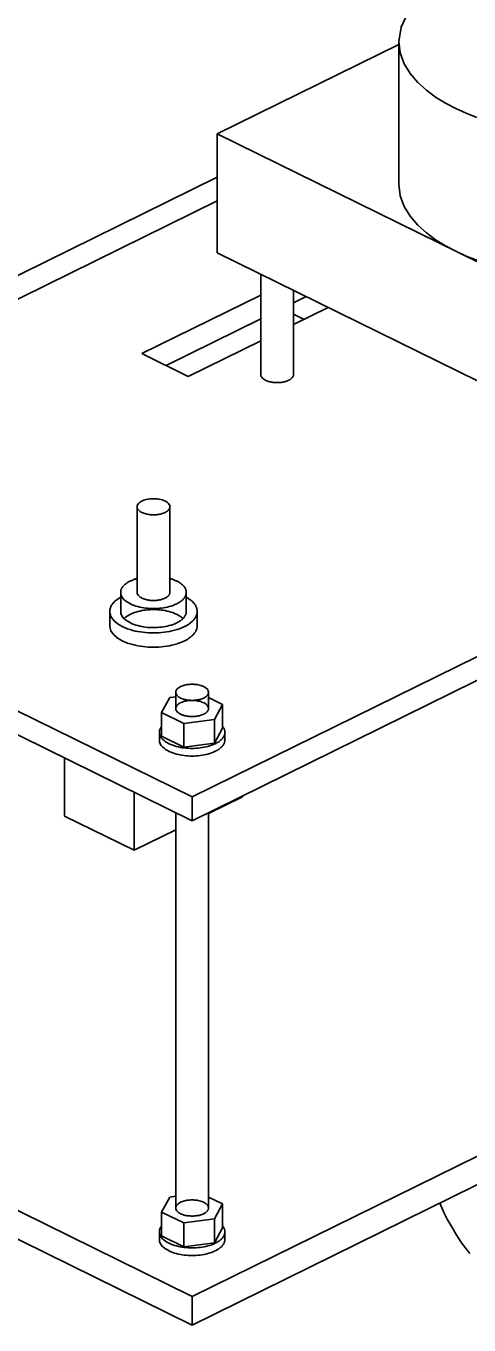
# Model space of a CAD drawing. Header units: millimetres. Extents: x 2065 to 7684, y -1428 to 511.
# Drawn here: x 3539.9 to 3621, y 151.3 to 389 of the extents above; entities that cross this region are included whole.
import ezdxf

# ---------------------------------------------------------------- set-up
doc = ezdxf.new("R2010")
doc.units = ezdxf.units.MM
doc.layers.add('2D-VISIBLE', color=7, linetype='Continuous', lineweight=35)

msp = doc.modelspace()

# ---------------------------------------------------------------- linework, layer by layer
at = {"layer": '2D-VISIBLE'}
for p, q in [((3287.51, 387.19), (3570.36, 247.93)), ((3574.95, 369.26), (3608.19, 385.62)), ((3608.19, 386.14), (3608.19, 360.03)), ((3287.51, 382.84), (3570.36, 243.57)), ((3574.95, 347.5), (3574.95, 369.26)), ((3574.95, 369.26), (3643.54, 335.49)), ((3489.04, 319.04), (3574.95, 361.34)), ((3489.04, 314.68), (3574.95, 356.99)), ((3570.36, 247.93), (3782.49, 352.37)), ((3570.36, 243.57), (3782.49, 348.02)), ((3574.95, 347.5), (3643.54, 313.73)), ((3582.91, 343.58), (3582.91, 325.22)), ((3588.91, 340.62), (3588.91, 325.22)), ((3561.16, 329.05), (3582.91, 339.75)), ((3588.91, 338.36), (3591.21, 339.49)), ((3565.58, 326.87), (3582.91, 335.4)), ((3588.91, 334.35), (3595.28, 337.49)), ((3588.91, 336.27), (3590.86, 335.31)), ((3569.65, 324.87), (3582.91, 331.4)), ((3569.65, 324.87), (3561.16, 329.05)), ((3560.28, 301.02), (3560.28, 285.35)), ((3566.28, 301.02), (3566.28, 285.35)), ((3557.28, 285.35), (3557.28, 281.87)), ((3569.28, 285.35), (3569.28, 281.87)), ((3555.28, 281.87), (3555.28, 279.26)), ((3571.28, 281.87), (3571.28, 279.26)), ((3567.36, 266.27), (3566.27, 266.12)), ((3567.36, 267.07), (3567.36, 264.11)), ((3573.36, 267.07), (3573.36, 264.11)), ((3566.27, 266.12), (3564.78, 263.38)), ((3575.93, 264.85), (3573.36, 266.12)), ((3574.44, 262.1), (3575.93, 264.85)), ((3575.93, 260.5), (3575.93, 264.85)), ((3564.78, 259.03), (3564.78, 263.38)), ((3564.78, 263.38), (3568.86, 261.37)), ((3568.86, 261.37), (3574.44, 262.1)), ((3574.44, 257.75), (3574.44, 262.1)), ((3564.36, 259.76), (3564.36, 258.37)), ((3568.86, 257.02), (3568.86, 261.37)), ((3574.44, 257.75), (3575.93, 260.5)), ((3576.36, 259.76), (3576.36, 258.37)), ((3564.78, 259.03), (3568.86, 257.02)), ((3568.86, 257.02), (3574.44, 257.75)), ((3547.02, 244.44), (3547.02, 255.06)), ((3559.75, 238.18), (3559.75, 248.8)), ((3570.36, 243.57), (3570.36, 247.93)), ((3573.36, 244.88), (3579.55, 247.93)), ((3579.55, 247.93), (3579.55, 248.1)), ((3567.36, 245.05), (3567.36, 172.72)), ((3573.36, 245.05), (3573.36, 172.72)), ((3547.02, 244.44), (3559.75, 238.18)), ((3559.75, 238.18), (3567.36, 241.92)), ((3458.23, 211.74), (3570.36, 156.53)), ((3460.68, 205.31), (3570.36, 151.31)), ((3570.36, 151.31), (3681.43, 206)), ((3570.36, 156.53), (3668.35, 204.78)), ((3566.27, 174.73), (3564.78, 171.99)), ((3567.36, 174.88), (3566.27, 174.73)), ((3575.93, 173.46), (3573.36, 174.73)), ((3564.78, 167.64), (3564.78, 171.99)), ((3564.78, 171.99), (3568.86, 169.98)), ((3574.44, 170.71), (3575.93, 173.46)), ((3575.93, 169.11), (3575.93, 173.46)), ((3568.86, 169.98), (3574.44, 170.71)), ((3568.86, 165.63), (3568.86, 169.98)), ((3574.44, 166.36), (3574.44, 170.71)), ((3574.44, 166.36), (3575.93, 169.11)), ((3564.36, 168.37), (3564.36, 166.98)), ((3564.78, 167.64), (3568.86, 165.63)), ((3576.36, 168.37), (3576.36, 166.98)), ((3568.86, 165.63), (3574.44, 166.36)), ((3570.36, 151.31), (3570.36, 156.53))]:
    msp.add_line(p, q, dxfattribs=at)
for points in [[(3609.69, 391.13), (3608.59, 388.74), (3608.19, 386.14)], [(3608.19, 386.14), (3608.45, 384.05), (3609.18, 382.07), (3610.28, 380.27), (3611.66, 378.66), (3613.22, 377.24), (3614.92, 375.98), (3616.72, 374.87), (3618.59, 373.88), (3620.52, 373.01), (3622.49, 372.25)], [(3608.19, 360.03), (3608.45, 357.94), (3609.18, 355.96), (3610.28, 354.16), (3611.66, 352.55), (3613.22, 351.13), (3614.92, 349.87), (3616.72, 348.76), (3618.59, 347.77), (3620.52, 346.9), (3622.49, 346.14)], [(3582.91, 325.22), (3582.93, 325.04), (3583, 324.87), (3583.09, 324.71), (3583.21, 324.57), (3583.34, 324.45), (3583.49, 324.34), (3583.64, 324.25), (3583.8, 324.17), (3583.97, 324.09), (3584.14, 324.02), (3584.31, 323.97), (3584.48, 323.92), (3584.66, 323.87), (3584.84, 323.84), (3585.02, 323.81), (3585.2, 323.78), (3585.38, 323.76), (3585.56, 323.75), (3585.74, 323.74), (3585.92, 323.74), (3586.1, 323.74), (3586.28, 323.75), (3586.46, 323.76), (3586.64, 323.78), (3586.82, 323.81), (3587, 323.84), (3587.18, 323.88), (3587.35, 323.92), (3587.53, 323.97), (3587.7, 324.03), (3587.87, 324.1), (3588.03, 324.17)], [(3588.03, 324.17), (3588.07, 324.19), (3588.11, 324.21), (3588.15, 324.23), (3588.19, 324.26), (3588.23, 324.28), (3588.27, 324.3), (3588.31, 324.33), (3588.34, 324.35), (3588.38, 324.38), (3588.42, 324.4), (3588.45, 324.43), (3588.49, 324.46), (3588.52, 324.49), (3588.55, 324.52), (3588.59, 324.55), (3588.62, 324.58), (3588.65, 324.61), (3588.68, 324.65), (3588.71, 324.68), (3588.74, 324.72), (3588.76, 324.75), (3588.79, 324.79), (3588.81, 324.83), (3588.83, 324.87), (3588.85, 324.91), (3588.86, 324.95), (3588.88, 324.99), (3588.89, 325.04), (3588.9, 325.08), (3588.91, 325.13), (3588.91, 325.17), (3588.91, 325.22)], [(3566.28, 301.02), (3566.25, 301.24), (3566.16, 301.45), (3566.02, 301.63), (3565.85, 301.78), (3565.67, 301.91), (3565.48, 302.03), (3565.27, 302.13), (3565.06, 302.21), (3564.85, 302.28), (3564.63, 302.34), (3564.41, 302.39), (3564.19, 302.43), (3563.96, 302.46), (3563.74, 302.48), (3563.51, 302.49), (3563.28, 302.5), (3563.06, 302.49), (3562.83, 302.48), (3562.61, 302.46), (3562.38, 302.43), (3562.16, 302.39), (3561.94, 302.34), (3561.72, 302.28), (3561.51, 302.21), (3561.3, 302.13), (3561.09, 302.03), (3560.9, 301.91), (3560.71, 301.78), (3560.55, 301.63), (3560.41, 301.45), (3560.32, 301.24), (3560.28, 301.02)], [(3560.28, 301.02), (3560.31, 300.84), (3560.37, 300.67), (3560.46, 300.52), (3560.58, 300.38), (3560.72, 300.26), (3560.86, 300.15), (3561.02, 300.05), (3561.18, 299.97), (3561.34, 299.89), (3561.51, 299.83), (3561.68, 299.77), (3561.86, 299.72), (3562.03, 299.68), (3562.21, 299.64), (3562.39, 299.61), (3562.57, 299.58), (3562.75, 299.57), (3562.93, 299.55), (3563.11, 299.54), (3563.29, 299.54), (3563.47, 299.54), (3563.65, 299.55), (3563.83, 299.57), (3564.01, 299.59), (3564.19, 299.61), (3564.37, 299.64), (3564.55, 299.68), (3564.73, 299.72), (3564.9, 299.77), (3565.07, 299.83), (3565.24, 299.9), (3565.41, 299.97)], [(3565.41, 299.97), (3565.45, 299.99), (3565.49, 300.02), (3565.52, 300.04), (3565.56, 300.06), (3565.6, 300.08), (3565.64, 300.11), (3565.68, 300.13), (3565.72, 300.15), (3565.75, 300.18), (3565.79, 300.21), (3565.82, 300.23), (3565.86, 300.26), (3565.89, 300.29), (3565.93, 300.32), (3565.96, 300.35), (3565.99, 300.38), (3566.02, 300.42), (3566.05, 300.45), (3566.08, 300.48), (3566.11, 300.52), (3566.13, 300.56), (3566.16, 300.59), (3566.18, 300.63), (3566.2, 300.67), (3566.22, 300.71), (3566.24, 300.76), (3566.25, 300.8), (3566.26, 300.84), (3566.27, 300.89), (3566.28, 300.93), (3566.28, 300.97), (3566.28, 301.02)], [(3560.28, 287.91), (3560.16, 287.87), (3560.03, 287.83), (3559.91, 287.79), (3559.78, 287.75), (3559.66, 287.71), (3559.54, 287.66), (3559.42, 287.61), (3559.3, 287.56), (3559.18, 287.5), (3559.06, 287.45), (3558.94, 287.39), (3558.82, 287.33), (3558.71, 287.26), (3558.6, 287.2), (3558.49, 287.13), (3558.38, 287.05), (3558.27, 286.97), (3558.17, 286.89), (3558.07, 286.81), (3557.97, 286.72), (3557.87, 286.63), (3557.79, 286.53), (3557.7, 286.43), (3557.62, 286.33), (3557.55, 286.22), (3557.48, 286.11), (3557.43, 285.99), (3557.38, 285.87), (3557.34, 285.74), (3557.31, 285.61), (3557.29, 285.48), (3557.28, 285.35)], [(3569.28, 285.35), (3569.28, 285.48), (3569.26, 285.61), (3569.23, 285.74), (3569.19, 285.87), (3569.14, 285.99), (3569.09, 286.11), (3569.02, 286.22), (3568.95, 286.33), (3568.87, 286.43), (3568.78, 286.53), (3568.69, 286.63), (3568.6, 286.72), (3568.5, 286.81), (3568.4, 286.89), (3568.3, 286.97), (3568.19, 287.05), (3568.08, 287.13), (3567.97, 287.2), (3567.86, 287.26), (3567.74, 287.33), (3567.63, 287.39), (3567.51, 287.45), (3567.39, 287.5), (3567.27, 287.56), (3567.15, 287.61), (3567.03, 287.66), (3566.91, 287.71), (3566.78, 287.75), (3566.66, 287.79), (3566.54, 287.83), (3566.41, 287.87), (3566.28, 287.91)], [(3557.28, 285.35), (3557.33, 284.99), (3557.45, 284.65), (3557.64, 284.35), (3557.88, 284.07), (3558.15, 283.83), (3558.44, 283.61), (3558.75, 283.42), (3559.07, 283.25), (3559.4, 283.1), (3559.74, 282.97), (3560.08, 282.85), (3560.43, 282.75), (3560.78, 282.67), (3561.14, 282.59), (3561.49, 282.53), (3561.85, 282.48), (3562.21, 282.45), (3562.57, 282.42), (3562.94, 282.4), (3563.3, 282.4), (3563.66, 282.4), (3564.02, 282.42), (3564.38, 282.45), (3564.75, 282.49), (3565.1, 282.54), (3565.46, 282.6), (3565.82, 282.67), (3566.17, 282.76), (3566.52, 282.86), (3566.86, 282.98), (3567.2, 283.11), (3567.53, 283.26)], [(3560.28, 285.35), (3560.31, 285.17), (3560.37, 285), (3560.46, 284.85), (3560.58, 284.71), (3560.72, 284.59), (3560.86, 284.48), (3561.02, 284.39), (3561.18, 284.3), (3561.34, 284.23), (3561.51, 284.16), (3561.68, 284.1), (3561.86, 284.05), (3562.03, 284.01), (3562.21, 283.97), (3562.39, 283.94), (3562.57, 283.92), (3562.75, 283.9), (3562.93, 283.89), (3563.11, 283.88), (3563.29, 283.88), (3563.47, 283.88), (3563.65, 283.89), (3563.83, 283.9), (3564.01, 283.92), (3564.19, 283.94), (3564.37, 283.98), (3564.55, 284.01), (3564.73, 284.06), (3564.9, 284.11), (3565.07, 284.17), (3565.24, 284.23), (3565.41, 284.31)], [(3565.41, 284.31), (3565.45, 284.33), (3565.49, 284.35), (3565.52, 284.37), (3565.56, 284.39), (3565.6, 284.41), (3565.64, 284.44), (3565.68, 284.46), (3565.72, 284.49), (3565.75, 284.51), (3565.79, 284.54), (3565.82, 284.57), (3565.86, 284.59), (3565.89, 284.62), (3565.93, 284.65), (3565.96, 284.68), (3565.99, 284.72), (3566.02, 284.75), (3566.05, 284.78), (3566.08, 284.82), (3566.11, 284.85), (3566.13, 284.89), (3566.16, 284.93), (3566.18, 284.97), (3566.2, 285.01), (3566.22, 285.05), (3566.24, 285.09), (3566.25, 285.13), (3566.26, 285.17), (3566.27, 285.22), (3566.28, 285.26), (3566.28, 285.31), (3566.28, 285.35)], [(3567.53, 283.26), (3567.61, 283.3), (3567.69, 283.34), (3567.77, 283.39), (3567.84, 283.43), (3567.92, 283.48), (3568, 283.52), (3568.07, 283.57), (3568.15, 283.62), (3568.22, 283.67), (3568.29, 283.73), (3568.37, 283.78), (3568.44, 283.84), (3568.5, 283.9), (3568.57, 283.95), (3568.64, 284.02), (3568.7, 284.08), (3568.76, 284.15), (3568.82, 284.21), (3568.88, 284.28), (3568.93, 284.35), (3568.98, 284.43), (3569.03, 284.5), (3569.08, 284.58), (3569.12, 284.66), (3569.15, 284.74), (3569.19, 284.83), (3569.22, 284.91), (3569.24, 285), (3569.26, 285.08), (3569.27, 285.17), (3569.28, 285.26), (3569.28, 285.35)], [(3557.28, 284.48), (3557.19, 284.42), (3557.1, 284.37), (3557.01, 284.31), (3556.92, 284.25), (3556.83, 284.2), (3556.74, 284.13), (3556.65, 284.07), (3556.56, 284.01), (3556.48, 283.94), (3556.4, 283.87), (3556.31, 283.8), (3556.23, 283.73), (3556.16, 283.66), (3556.08, 283.58), (3556, 283.5), (3555.93, 283.42), (3555.86, 283.34), (3555.8, 283.26), (3555.73, 283.17), (3555.67, 283.08), (3555.61, 282.99), (3555.56, 282.9), (3555.51, 282.8), (3555.47, 282.71), (3555.42, 282.61), (3555.39, 282.5), (3555.36, 282.4), (3555.33, 282.3), (3555.31, 282.19), (3555.3, 282.09), (3555.29, 281.98), (3555.28, 281.87)], [(3571.28, 281.87), (3571.28, 281.98), (3571.27, 282.09), (3571.26, 282.19), (3571.24, 282.3), (3571.21, 282.4), (3571.18, 282.5), (3571.14, 282.61), (3571.1, 282.71), (3571.06, 282.8), (3571.01, 282.9), (3570.95, 282.99), (3570.9, 283.08), (3570.84, 283.17), (3570.77, 283.26), (3570.71, 283.34), (3570.64, 283.42), (3570.56, 283.5), (3570.49, 283.58), (3570.41, 283.66), (3570.34, 283.73), (3570.25, 283.8), (3570.17, 283.87), (3570.09, 283.94), (3570, 284.01), (3569.92, 284.07), (3569.83, 284.13), (3569.74, 284.2), (3569.65, 284.25), (3569.56, 284.31), (3569.47, 284.37), (3569.38, 284.42), (3569.28, 284.48)], [(3555.28, 281.87), (3555.34, 281.39), (3555.51, 280.94), (3555.76, 280.53), (3556.08, 280.16), (3556.43, 279.84), (3556.82, 279.55), (3557.23, 279.29), (3557.66, 279.07), (3558.1, 278.87), (3558.55, 278.69), (3559.01, 278.54), (3559.48, 278.41), (3559.95, 278.29), (3560.42, 278.19), (3560.9, 278.11), (3561.37, 278.05), (3561.85, 278), (3562.34, 277.96), (3562.82, 277.94), (3563.3, 277.93), (3563.79, 277.94), (3564.27, 277.96), (3564.75, 278), (3565.23, 278.05), (3565.71, 278.12), (3566.19, 278.2), (3566.66, 278.3), (3567.13, 278.42), (3567.59, 278.55), (3568.05, 278.71), (3568.5, 278.88), (3568.94, 279.09)], [(3557.28, 281.87), (3557.33, 281.51), (3557.45, 281.17), (3557.64, 280.86), (3557.88, 280.59), (3558.15, 280.34), (3558.44, 280.13), (3558.75, 279.94), (3559.07, 279.77), (3559.4, 279.62), (3559.74, 279.49), (3560.08, 279.37), (3560.43, 279.27), (3560.78, 279.19), (3561.14, 279.11), (3561.49, 279.05), (3561.85, 279), (3562.21, 278.96), (3562.57, 278.94), (3562.94, 278.92), (3563.3, 278.92), (3563.66, 278.92), (3564.02, 278.94), (3564.38, 278.97), (3564.75, 279.01), (3565.1, 279.06), (3565.46, 279.12), (3565.82, 279.19), (3566.17, 279.28), (3566.52, 279.38), (3566.86, 279.5), (3567.2, 279.63), (3567.53, 279.78)], [(3568.67, 280.57), (3568.4, 280.8), (3568.11, 281.02), (3567.8, 281.2), (3567.48, 281.37), (3567.15, 281.52), (3566.82, 281.65), (3566.48, 281.76), (3566.13, 281.86), (3565.78, 281.95), (3565.43, 282.02), (3565.08, 282.08), (3564.72, 282.13), (3564.36, 282.17), (3564, 282.19), (3563.64, 282.21), (3563.28, 282.21), (3562.92, 282.21), (3562.57, 282.19), (3562.21, 282.17), (3561.85, 282.13), (3561.49, 282.08), (3561.14, 282.02), (3560.79, 281.95), (3560.44, 281.86), (3560.09, 281.76), (3559.75, 281.65), (3559.41, 281.52), (3559.09, 281.37), (3558.77, 281.2), (3558.46, 281.02), (3558.17, 280.8), (3557.9, 280.57)], [(3567.53, 279.78), (3567.61, 279.82), (3567.69, 279.86), (3567.77, 279.91), (3567.84, 279.95), (3567.92, 280), (3568, 280.04), (3568.07, 280.09), (3568.15, 280.14), (3568.22, 280.19), (3568.29, 280.24), (3568.37, 280.3), (3568.44, 280.36), (3568.5, 280.41), (3568.57, 280.47), (3568.64, 280.54), (3568.7, 280.6), (3568.76, 280.66), (3568.82, 280.73), (3568.88, 280.8), (3568.93, 280.87), (3568.98, 280.95), (3569.03, 281.02), (3569.08, 281.1), (3569.12, 281.18), (3569.15, 281.26), (3569.19, 281.34), (3569.22, 281.43), (3569.24, 281.52), (3569.26, 281.6), (3569.27, 281.69), (3569.28, 281.78), (3569.28, 281.87)], [(3568.94, 279.09), (3569.05, 279.14), (3569.15, 279.19), (3569.26, 279.25), (3569.36, 279.31), (3569.47, 279.37), (3569.57, 279.43), (3569.67, 279.5), (3569.77, 279.56), (3569.87, 279.63), (3569.96, 279.7), (3570.06, 279.78), (3570.15, 279.85), (3570.24, 279.93), (3570.33, 280.01), (3570.42, 280.09), (3570.5, 280.17), (3570.59, 280.26), (3570.67, 280.35), (3570.74, 280.44), (3570.81, 280.54), (3570.88, 280.64), (3570.95, 280.74), (3571.01, 280.84), (3571.06, 280.95), (3571.11, 281.06), (3571.16, 281.17), (3571.19, 281.28), (3571.23, 281.4), (3571.25, 281.51), (3571.27, 281.63), (3571.28, 281.75), (3571.28, 281.87)], [(3555.28, 279.26), (3555.34, 278.78), (3555.51, 278.33), (3555.76, 277.92), (3556.08, 277.55), (3556.43, 277.22), (3556.82, 276.94), (3557.23, 276.68), (3557.66, 276.46), (3558.1, 276.26), (3558.55, 276.08), (3559.01, 275.93), (3559.48, 275.8), (3559.95, 275.68), (3560.42, 275.58), (3560.9, 275.5), (3561.37, 275.43), (3561.85, 275.38), (3562.34, 275.35), (3562.82, 275.33), (3563.3, 275.32), (3563.79, 275.33), (3564.27, 275.35), (3564.75, 275.39), (3565.23, 275.44), (3565.71, 275.51), (3566.19, 275.59), (3566.66, 275.69), (3567.13, 275.81), (3567.59, 275.94), (3568.05, 276.1), (3568.5, 276.27), (3568.94, 276.47)], [(3568.94, 276.47), (3569.05, 276.53), (3569.15, 276.58), (3569.26, 276.64), (3569.36, 276.7), (3569.47, 276.76), (3569.57, 276.82), (3569.67, 276.89), (3569.77, 276.95), (3569.87, 277.02), (3569.96, 277.09), (3570.06, 277.16), (3570.15, 277.24), (3570.24, 277.32), (3570.33, 277.4), (3570.42, 277.48), (3570.5, 277.56), (3570.59, 277.65), (3570.67, 277.74), (3570.74, 277.83), (3570.81, 277.93), (3570.88, 278.03), (3570.95, 278.13), (3571.01, 278.23), (3571.06, 278.34), (3571.11, 278.45), (3571.16, 278.56), (3571.19, 278.67), (3571.23, 278.79), (3571.25, 278.9), (3571.27, 279.02), (3571.28, 279.14), (3571.28, 279.26)], [(3573.36, 267.07), (3573.32, 267.3), (3573.23, 267.5), (3573.09, 267.68), (3572.93, 267.84), (3572.74, 267.97), (3572.55, 268.08), (3572.34, 268.18), (3572.13, 268.26), (3571.92, 268.33), (3571.7, 268.39), (3571.48, 268.44), (3571.26, 268.48), (3571.03, 268.51), (3570.81, 268.53), (3570.58, 268.55), (3570.36, 268.55), (3570.13, 268.55), (3569.9, 268.53), (3569.68, 268.51), (3569.45, 268.48), (3569.23, 268.44), (3569.01, 268.39), (3568.79, 268.33), (3568.58, 268.26), (3568.37, 268.18), (3568.16, 268.08), (3567.97, 267.97), (3567.79, 267.84), (3567.62, 267.68), (3567.48, 267.5), (3567.39, 267.3), (3567.36, 267.07)], [(3567.36, 267.07), (3567.38, 266.89), (3567.44, 266.72), (3567.54, 266.57), (3567.65, 266.43), (3567.79, 266.31), (3567.93, 266.2), (3568.09, 266.11), (3568.25, 266.02), (3568.41, 265.95), (3568.58, 265.88), (3568.75, 265.83), (3568.93, 265.78), (3569.1, 265.73), (3569.28, 265.69), (3569.46, 265.66), (3569.64, 265.64), (3569.82, 265.62), (3570, 265.61), (3570.18, 265.6), (3570.36, 265.6), (3570.54, 265.6), (3570.72, 265.61), (3570.91, 265.62), (3571.09, 265.64), (3571.27, 265.67), (3571.44, 265.7), (3571.62, 265.73), (3571.8, 265.78), (3571.97, 265.83), (3572.14, 265.89), (3572.31, 265.95), (3572.48, 266.03)], [(3572.48, 266.03), (3572.52, 266.05), (3572.56, 266.07), (3572.6, 266.09), (3572.64, 266.11), (3572.67, 266.14), (3572.71, 266.16), (3572.75, 266.18), (3572.79, 266.21), (3572.82, 266.23), (3572.86, 266.26), (3572.9, 266.29), (3572.93, 266.32), (3572.97, 266.35), (3573, 266.38), (3573.03, 266.41), (3573.06, 266.44), (3573.09, 266.47), (3573.12, 266.5), (3573.15, 266.54), (3573.18, 266.57), (3573.2, 266.61), (3573.23, 266.65), (3573.25, 266.69), (3573.27, 266.73), (3573.29, 266.77), (3573.31, 266.81), (3573.32, 266.85), (3573.33, 266.9), (3573.34, 266.94), (3573.35, 266.98), (3573.35, 267.03), (3573.36, 267.07)], [(3573.36, 264.11), (3573.32, 264.34), (3573.23, 264.54), (3573.09, 264.72), (3572.93, 264.88), (3572.74, 265.01), (3572.55, 265.12), (3572.34, 265.22), (3572.13, 265.3), (3571.92, 265.38), (3571.7, 265.44), (3571.48, 265.48), (3571.26, 265.52), (3571.03, 265.55), (3570.81, 265.57), (3570.58, 265.59), (3570.36, 265.59), (3570.13, 265.59), (3569.9, 265.57), (3569.68, 265.55), (3569.45, 265.52), (3569.23, 265.48), (3569.01, 265.44), (3568.79, 265.38), (3568.58, 265.3), (3568.37, 265.22), (3568.16, 265.12), (3567.97, 265.01), (3567.79, 264.88), (3567.62, 264.72), (3567.48, 264.54), (3567.39, 264.34), (3567.36, 264.11)], [(3567.36, 264.11), (3567.38, 263.94), (3567.44, 263.77), (3567.54, 263.61), (3567.65, 263.47), (3567.79, 263.35), (3567.93, 263.24), (3568.09, 263.15), (3568.25, 263.06), (3568.41, 262.99), (3568.58, 262.92), (3568.75, 262.87), (3568.93, 262.82), (3569.1, 262.77), (3569.28, 262.74), (3569.46, 262.7), (3569.64, 262.68), (3569.82, 262.66), (3570, 262.65), (3570.18, 262.64), (3570.36, 262.64), (3570.54, 262.64), (3570.72, 262.65), (3570.91, 262.66), (3571.09, 262.68), (3571.27, 262.71), (3571.44, 262.74), (3571.62, 262.78), (3571.8, 262.82), (3571.97, 262.87), (3572.14, 262.93), (3572.31, 262.99), (3572.48, 263.07)], [(3572.48, 263.07), (3572.52, 263.09), (3572.56, 263.11), (3572.6, 263.13), (3572.64, 263.15), (3572.67, 263.18), (3572.71, 263.2), (3572.75, 263.22), (3572.79, 263.25), (3572.82, 263.28), (3572.86, 263.3), (3572.9, 263.33), (3572.93, 263.36), (3572.97, 263.39), (3573, 263.42), (3573.03, 263.45), (3573.06, 263.48), (3573.09, 263.51), (3573.12, 263.55), (3573.15, 263.58), (3573.18, 263.62), (3573.2, 263.65), (3573.23, 263.69), (3573.25, 263.73), (3573.27, 263.77), (3573.29, 263.81), (3573.31, 263.85), (3573.32, 263.89), (3573.33, 263.94), (3573.34, 263.98), (3573.35, 264.03), (3573.35, 264.07), (3573.36, 264.11)], [(3564.78, 260.85), (3564.76, 260.82), (3564.73, 260.79), (3564.71, 260.76), (3564.69, 260.73), (3564.67, 260.7), (3564.65, 260.67), (3564.63, 260.64), (3564.61, 260.61), (3564.59, 260.58), (3564.57, 260.54), (3564.55, 260.51), (3564.53, 260.48), (3564.52, 260.45), (3564.5, 260.41), (3564.49, 260.38), (3564.47, 260.34), (3564.46, 260.31), (3564.45, 260.27), (3564.43, 260.24), (3564.42, 260.2), (3564.41, 260.17), (3564.4, 260.13), (3564.39, 260.1), (3564.39, 260.06), (3564.38, 260.02), (3564.37, 259.99), (3564.37, 259.95), (3564.36, 259.91), (3564.36, 259.87), (3564.36, 259.84), (3564.36, 259.8), (3564.36, 259.76)], [(3564.36, 259.76), (3564.4, 259.4), (3564.53, 259.06), (3564.71, 258.76), (3564.95, 258.48), (3565.22, 258.24), (3565.51, 258.02), (3565.82, 257.83), (3566.14, 257.66), (3566.47, 257.51), (3566.81, 257.38), (3567.15, 257.27), (3567.5, 257.16), (3567.85, 257.08), (3568.21, 257), (3568.56, 256.94), (3568.92, 256.89), (3569.28, 256.86), (3569.64, 256.83), (3570.01, 256.81), (3570.37, 256.81), (3570.73, 256.81), (3571.09, 256.83), (3571.46, 256.86), (3571.82, 256.9), (3572.18, 256.95), (3572.53, 257.01), (3572.89, 257.08), (3573.24, 257.17), (3573.59, 257.27), (3573.93, 257.39), (3574.27, 257.52), (3574.6, 257.67)], [(3574.6, 257.67), (3574.68, 257.71), (3574.76, 257.76), (3574.84, 257.8), (3574.91, 257.84), (3574.99, 257.89), (3575.07, 257.93), (3575.14, 257.98), (3575.22, 258.03), (3575.29, 258.08), (3575.37, 258.14), (3575.44, 258.19), (3575.51, 258.25), (3575.57, 258.31), (3575.64, 258.37), (3575.71, 258.43), (3575.77, 258.49), (3575.83, 258.56), (3575.89, 258.62), (3575.95, 258.69), (3576, 258.76), (3576.05, 258.84), (3576.1, 258.91), (3576.15, 258.99), (3576.19, 259.07), (3576.23, 259.15), (3576.26, 259.24), (3576.29, 259.32), (3576.31, 259.41), (3576.33, 259.5), (3576.34, 259.58), (3576.35, 259.67), (3576.36, 259.76)], [(3576.36, 259.76), (3576.35, 259.8), (3576.35, 259.84), (3576.35, 259.87), (3576.35, 259.91), (3576.34, 259.95), (3576.34, 259.99), (3576.33, 260.02), (3576.33, 260.06), (3576.32, 260.1), (3576.31, 260.13), (3576.3, 260.17), (3576.29, 260.2), (3576.28, 260.24), (3576.26, 260.27), (3576.25, 260.31), (3576.24, 260.34), (3576.22, 260.38), (3576.21, 260.41), (3576.19, 260.45), (3576.18, 260.48), (3576.16, 260.51), (3576.14, 260.54), (3576.12, 260.58), (3576.1, 260.61), (3576.08, 260.64), (3576.06, 260.67), (3576.04, 260.7), (3576.02, 260.73), (3576, 260.76), (3575.98, 260.79), (3575.96, 260.82), (3575.93, 260.85)], [(3564.36, 258.37), (3564.4, 258.01), (3564.53, 257.67), (3564.71, 257.36), (3564.95, 257.09), (3565.22, 256.84), (3565.51, 256.63), (3565.82, 256.44), (3566.14, 256.27), (3566.47, 256.12), (3566.81, 255.99), (3567.15, 255.87), (3567.5, 255.77), (3567.85, 255.69), (3568.21, 255.61), (3568.56, 255.55), (3568.92, 255.5), (3569.28, 255.46), (3569.64, 255.44), (3570.01, 255.42), (3570.37, 255.42), (3570.73, 255.42), (3571.09, 255.44), (3571.46, 255.47), (3571.82, 255.5), (3572.18, 255.56), (3572.53, 255.62), (3572.89, 255.69), (3573.24, 255.78), (3573.59, 255.88), (3573.93, 256), (3574.27, 256.13), (3574.6, 256.28)], [(3574.6, 256.28), (3574.68, 256.32), (3574.76, 256.36), (3574.84, 256.41), (3574.91, 256.45), (3574.99, 256.5), (3575.07, 256.54), (3575.14, 256.59), (3575.22, 256.64), (3575.29, 256.69), (3575.37, 256.74), (3575.44, 256.8), (3575.51, 256.86), (3575.57, 256.91), (3575.64, 256.97), (3575.71, 257.03), (3575.77, 257.1), (3575.83, 257.16), (3575.89, 257.23), (3575.95, 257.3), (3576, 257.37), (3576.05, 257.45), (3576.1, 257.52), (3576.15, 257.6), (3576.19, 257.68), (3576.23, 257.76), (3576.26, 257.84), (3576.29, 257.93), (3576.31, 258.01), (3576.33, 258.1), (3576.34, 258.19), (3576.35, 258.28), (3576.36, 258.37)], [(3573.36, 172.72), (3573.32, 172.95), (3573.23, 173.15), (3573.09, 173.33), (3572.93, 173.49), (3572.74, 173.62), (3572.55, 173.73), (3572.34, 173.83), (3572.13, 173.91), (3571.92, 173.98), (3571.7, 174.04), (3571.48, 174.09), (3571.26, 174.13), (3571.03, 174.16), (3570.81, 174.18), (3570.58, 174.2), (3570.36, 174.2), (3570.13, 174.2), (3569.9, 174.18), (3569.68, 174.16), (3569.45, 174.13), (3569.23, 174.09), (3569.01, 174.04), (3568.79, 173.98), (3568.58, 173.91), (3568.37, 173.83), (3568.16, 173.73), (3567.97, 173.62), (3567.79, 173.49), (3567.62, 173.33), (3567.48, 173.15), (3567.39, 172.95), (3567.36, 172.72)], [(3621.15, 164.37), (3620.49, 165.23), (3619.86, 166.1), (3619.25, 166.99), (3618.66, 167.89), (3618.1, 168.82), (3617.57, 169.75), (3617.06, 170.7), (3616.57, 171.67), (3616.11, 172.64), (3615.68, 173.63)], [(3567.36, 172.72), (3567.38, 172.54), (3567.44, 172.37), (3567.54, 172.22), (3567.65, 172.08), (3567.79, 171.96), (3567.93, 171.85), (3568.09, 171.76), (3568.25, 171.67), (3568.41, 171.6), (3568.58, 171.53), (3568.75, 171.48), (3568.93, 171.42), (3569.1, 171.38), (3569.28, 171.34), (3569.46, 171.31), (3569.64, 171.29), (3569.82, 171.27), (3570, 171.26), (3570.18, 171.25), (3570.36, 171.25), (3570.54, 171.25), (3570.72, 171.26), (3570.91, 171.27), (3571.09, 171.29), (3571.27, 171.32), (3571.44, 171.35), (3571.62, 171.38), (3571.8, 171.43), (3571.97, 171.48), (3572.14, 171.54), (3572.31, 171.6), (3572.48, 171.68)], [(3572.48, 171.68), (3572.52, 171.7), (3572.56, 171.72), (3572.6, 171.74), (3572.64, 171.76), (3572.67, 171.79), (3572.71, 171.81), (3572.75, 171.83), (3572.79, 171.86), (3572.82, 171.88), (3572.86, 171.91), (3572.9, 171.94), (3572.93, 171.97), (3572.97, 172), (3573, 172.03), (3573.03, 172.06), (3573.06, 172.09), (3573.09, 172.12), (3573.12, 172.15), (3573.15, 172.19), (3573.18, 172.22), (3573.2, 172.26), (3573.23, 172.3), (3573.25, 172.34), (3573.27, 172.38), (3573.29, 172.42), (3573.31, 172.46), (3573.32, 172.5), (3573.33, 172.55), (3573.34, 172.59), (3573.35, 172.63), (3573.35, 172.68), (3573.36, 172.72)], [(3564.78, 169.46), (3564.76, 169.43), (3564.73, 169.4), (3564.71, 169.37), (3564.69, 169.34), (3564.67, 169.31), (3564.65, 169.28), (3564.63, 169.25), (3564.61, 169.22), (3564.59, 169.19), (3564.57, 169.15), (3564.55, 169.12), (3564.53, 169.09), (3564.52, 169.05), (3564.5, 169.02), (3564.49, 168.99), (3564.47, 168.95), (3564.46, 168.92), (3564.45, 168.88), (3564.43, 168.85), (3564.42, 168.81), (3564.41, 168.78), (3564.4, 168.74), (3564.39, 168.7), (3564.39, 168.67), (3564.38, 168.63), (3564.37, 168.59), (3564.37, 168.56), (3564.36, 168.52), (3564.36, 168.48), (3564.36, 168.45), (3564.36, 168.41), (3564.36, 168.37)], [(3576.36, 168.37), (3576.35, 168.41), (3576.35, 168.45), (3576.35, 168.48), (3576.35, 168.52), (3576.34, 168.56), (3576.34, 168.59), (3576.33, 168.63), (3576.33, 168.67), (3576.32, 168.7), (3576.31, 168.74), (3576.3, 168.78), (3576.29, 168.81), (3576.28, 168.85), (3576.26, 168.88), (3576.25, 168.92), (3576.24, 168.95), (3576.22, 168.99), (3576.21, 169.02), (3576.19, 169.05), (3576.18, 169.09), (3576.16, 169.12), (3576.14, 169.15), (3576.12, 169.19), (3576.1, 169.22), (3576.08, 169.25), (3576.06, 169.28), (3576.04, 169.31), (3576.02, 169.34), (3576, 169.37), (3575.98, 169.4), (3575.96, 169.43), (3575.93, 169.46)], [(3564.36, 168.37), (3564.4, 168.01), (3564.53, 167.67), (3564.71, 167.36), (3564.95, 167.09), (3565.22, 166.85), (3565.51, 166.63), (3565.82, 166.44), (3566.14, 166.27), (3566.47, 166.12), (3566.81, 165.99), (3567.15, 165.87), (3567.5, 165.77), (3567.85, 165.69), (3568.21, 165.61), (3568.56, 165.55), (3568.92, 165.5), (3569.28, 165.47), (3569.64, 165.44), (3570.01, 165.42), (3570.37, 165.42), (3570.73, 165.42), (3571.09, 165.44), (3571.46, 165.47), (3571.82, 165.51), (3572.18, 165.56), (3572.53, 165.62), (3572.89, 165.69), (3573.24, 165.78), (3573.59, 165.88), (3573.93, 166), (3574.27, 166.13), (3574.6, 166.28)], [(3564.36, 166.98), (3564.4, 166.62), (3564.53, 166.28), (3564.71, 165.97), (3564.95, 165.7), (3565.22, 165.45), (3565.51, 165.24), (3565.82, 165.05), (3566.14, 164.88), (3566.47, 164.73), (3566.81, 164.6), (3567.15, 164.48), (3567.5, 164.38), (3567.85, 164.29), (3568.21, 164.22), (3568.56, 164.16), (3568.92, 164.11), (3569.28, 164.07), (3569.64, 164.05), (3570.01, 164.03), (3570.37, 164.03), (3570.73, 164.03), (3571.09, 164.05), (3571.46, 164.08), (3571.82, 164.11), (3572.18, 164.16), (3572.53, 164.23), (3572.89, 164.3), (3573.24, 164.39), (3573.59, 164.49), (3573.93, 164.61), (3574.27, 164.74), (3574.6, 164.89)], [(3574.6, 166.28), (3574.68, 166.32), (3574.76, 166.36), (3574.84, 166.41), (3574.91, 166.45), (3574.99, 166.5), (3575.07, 166.54), (3575.14, 166.59), (3575.22, 166.64), (3575.29, 166.69), (3575.37, 166.75), (3575.44, 166.8), (3575.51, 166.86), (3575.57, 166.92), (3575.64, 166.97), (3575.71, 167.04), (3575.77, 167.1), (3575.83, 167.17), (3575.89, 167.23), (3575.95, 167.3), (3576, 167.37), (3576.05, 167.45), (3576.1, 167.52), (3576.15, 167.6), (3576.19, 167.68), (3576.23, 167.76), (3576.26, 167.85), (3576.29, 167.93), (3576.31, 168.02), (3576.33, 168.1), (3576.34, 168.19), (3576.35, 168.28), (3576.36, 168.37)], [(3574.6, 164.89), (3574.68, 164.93), (3574.76, 164.97), (3574.84, 165.01), (3574.91, 165.06), (3574.99, 165.1), (3575.07, 165.15), (3575.14, 165.2), (3575.22, 165.25), (3575.29, 165.3), (3575.37, 165.35), (3575.44, 165.41), (3575.51, 165.46), (3575.57, 165.52), (3575.64, 165.58), (3575.71, 165.64), (3575.77, 165.71), (3575.83, 165.77), (3575.89, 165.84), (3575.95, 165.91), (3576, 165.98), (3576.05, 166.05), (3576.1, 166.13), (3576.15, 166.21), (3576.19, 166.29), (3576.23, 166.37), (3576.26, 166.45), (3576.29, 166.54), (3576.31, 166.62), (3576.33, 166.71), (3576.34, 166.8), (3576.35, 166.89), (3576.36, 166.98)]]:
    msp.add_lwpolyline(points, dxfattribs=at)

doc.saveas('drawing.dxf')
